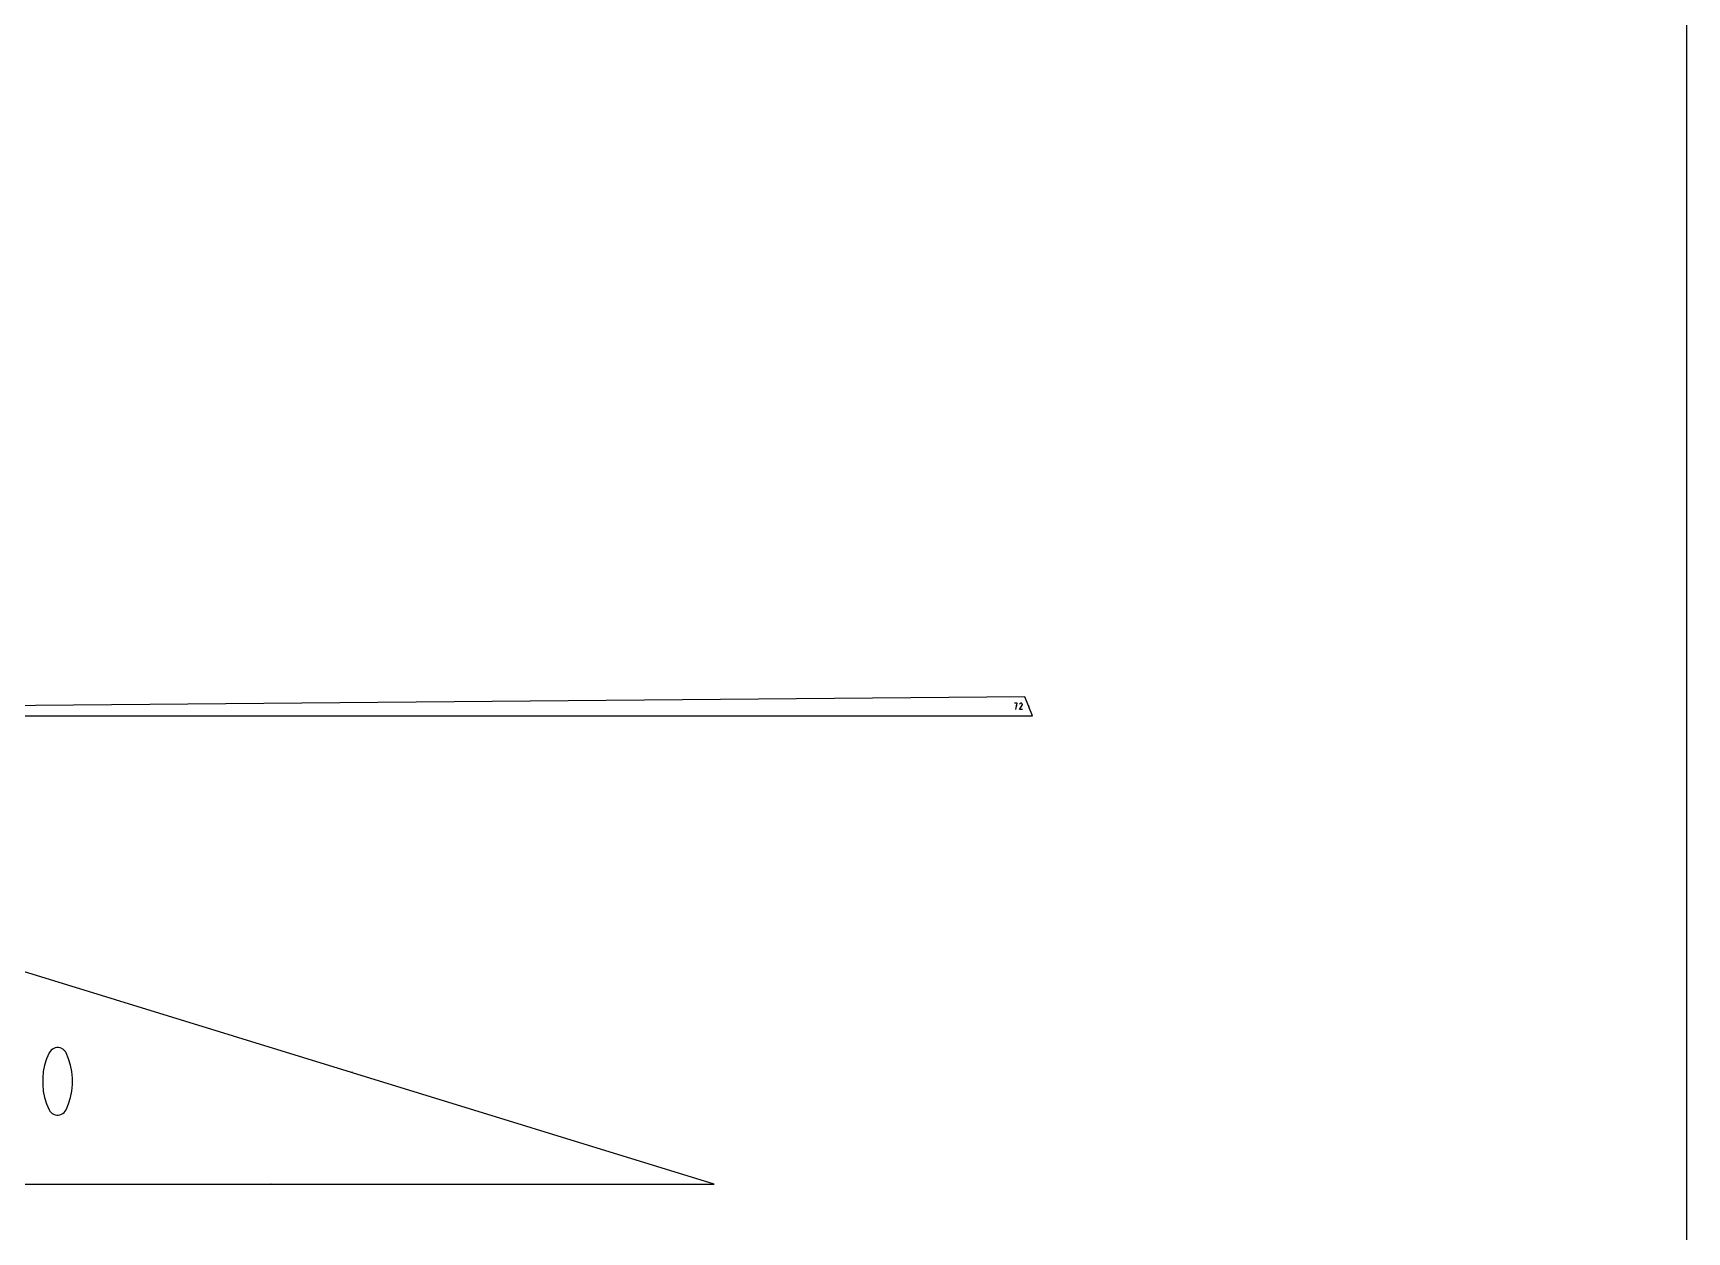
# Model space of a CAD drawing. Extents: x 0 to 200, y 0 to 297.
# Drawn here: x 105.9 to 200, y 80.3 to 148.5 of the extents above; entities that cross this region are included whole.
import ezdxf

# ---------------------------------------------------------------- set-up
doc = ezdxf.new("R2010")
doc.units = 0

msp = doc.modelspace()

# ---------------------------------------------------------------- linework, layer by layer
at = {"layer": 'annotation', "color": 1}
for p, q in [((161.892911, 110.337162), (161.734378, 110.337162)), ((161.813656, 109.980659), (161.892911, 110.337162)), ((161.892911, 110.178406), (161.813656, 110.178406)), ((162.026638, 109.980656), (162.172941, 110.216186)), ((162.037257, 110.297521), (162.026861, 110.277578)), ((162.045507, 110.309219), (162.037257, 110.297521)), ((162.055406, 110.318985), (162.045507, 110.309219)), ((162.066651, 110.326739), (162.055406, 110.318985)), ((162.078942, 110.332404), (162.066651, 110.326739)), ((162.091979, 110.335902), (162.078942, 110.332404)), ((162.105459, 110.337154), (162.091979, 110.335902)), ((162.119083, 110.336081), (162.105459, 110.337154)), ((162.132548, 110.332607), (162.119083, 110.336081)), ((162.145554, 110.326652), (162.132548, 110.332607)), ((162.157187, 110.318391), (162.145554, 110.326652)), ((162.145554, 110.326652), (162.145554, 110.326652)), ((162.166913, 110.308479), (162.157187, 110.318391)), ((162.174646, 110.297218), (162.166913, 110.308479)), ((162.172941, 110.216186), (162.173116, 110.216403)), ((162.172941, 110.216186), (162.172941, 110.216186)), ((162.173116, 110.216403), (162.173284, 110.216621)), ((162.173284, 110.216621), (162.173446, 110.216843)), ((162.173446, 110.216843), (162.173602, 110.21707)), ((162.173602, 110.21707), (162.173755, 110.217305)), ((162.173755, 110.217305), (162.173905, 110.217549)), ((162.173905, 110.217549), (162.174054, 110.217804)), ((162.174054, 110.217804), (162.174202, 110.218072)), ((162.174202, 110.218072), (162.17435, 110.218355)), ((162.17435, 110.218355), (162.180391, 110.231325)), ((162.17435, 110.218355), (162.17435, 110.218355)), ((162.1803, 110.284913), (162.174646, 110.297218)), ((162.183788, 110.271868), (162.1803, 110.284913)), ((162.180391, 110.231325), (162.18392, 110.24477)), ((162.185023, 110.258385), (162.183788, 110.271868)), ((162.18392, 110.24477), (162.185023, 110.258385)), ((162.535619, 110.162943), (162.547818, 110.164887)), ((162.538269, 110.156245), (162.539254, 110.153755)), ((162.539254, 110.153755), (162.539254, 110.153755)), ((162.539254, 110.153755), (162.539471, 110.153324)), ((162.539471, 110.153324), (162.539753, 110.152949)), ((162.539753, 110.152949), (162.540091, 110.152634)), ((162.540091, 110.152634), (162.540475, 110.152384)), ((162.540475, 110.152384), (162.540894, 110.152203)), ((162.540894, 110.152203), (162.541339, 110.152094)), ((162.541339, 110.152094), (162.541801, 110.152063)), ((162.541801, 110.152063), (162.542268, 110.152114)), ((162.542825, 110.162911), (162.541838, 110.165404)), ((162.542268, 110.152114), (162.542732, 110.152251)), ((162.542732, 110.152251), (162.543972, 110.152742)), ((162.543972, 110.152742), (162.544404, 110.15296)), ((162.543972, 110.152742), (162.543972, 110.152742)), ((162.544404, 110.15296), (162.544779, 110.153242)), ((162.544488, 110.158706), (162.549482, 110.160682)), ((162.545474, 110.156216), (162.544488, 110.158706)), ((162.544779, 110.153242), (162.545094, 110.15358)), ((162.545094, 110.15358), (162.545344, 110.153963)), ((162.545344, 110.153963), (162.545524, 110.154382)), ((162.545611, 110.155753), (162.545474, 110.156216)), ((162.545524, 110.154382), (162.545632, 110.154826)), ((162.545662, 110.155287), (162.545611, 110.155753)), ((162.545632, 110.154826), (162.545662, 110.155287)), ((162.547818, 110.164887), (162.545845, 110.169873)), ((162.549482, 110.160682), (162.551452, 110.155702)), ((162.184969, 109.980656), (162.026638, 109.980656)), ((106.804887, 90.447249), (106.657474, 90.100593)), ((106.854528, 90.529801), (106.804887, 90.447249)), ((106.804887, 90.447249), (106.804887, 90.447249)), ((106.916395, 90.600149), (106.854528, 90.529801)), ((106.988438, 90.657614), (106.916395, 90.600149)), ((107.068609, 90.701514), (106.988438, 90.657614)), ((107.154859, 90.731169), (107.068609, 90.701514)), ((107.245141, 90.745897), (107.154859, 90.731169)), ((107.337406, 90.745018), (107.245141, 90.745897)), ((107.429605, 90.727852), (107.337406, 90.745018)), ((107.51969, 90.693717), (107.429605, 90.727852)), ((107.554177, 90.675594), (107.51969, 90.693717)), ((107.51969, 90.693717), (107.51969, 90.693717)), ((107.587269, 90.654779), (107.554177, 90.675594)), ((107.618808, 90.631434), (107.587269, 90.654779)), ((107.648632, 90.605726), (107.618808, 90.631434)), ((107.67658, 90.577818), (107.648632, 90.605726)), ((107.702491, 90.547876), (107.67658, 90.577818)), ((107.726205, 90.516064), (107.702491, 90.547876)), ((107.747562, 90.482548), (107.726205, 90.516064)), ((107.766399, 90.44749), (107.747562, 90.482548)), ((107.914526, 90.10012), (107.766399, 90.44749)), ((107.766399, 90.44749), (107.766399, 90.44749)), ((106.546915, 89.743884), (106.473209, 89.379965)), ((106.657474, 90.100593), (106.546915, 89.743884)), ((108.025621, 89.742874), (107.914526, 90.10012)), ((108.099685, 89.378598), (108.025621, 89.742874)), ((106.473209, 89.379965), (106.436356, 89.011682)), ((106.436356, 89.011682), (106.436356, 88.641878)), ((106.436356, 88.641878), (106.473209, 88.273398)), ((108.136717, 89.010137), (108.099685, 89.378598)), ((108.099685, 88.272032), (108.136717, 88.640333)), ((108.136717, 88.640333), (108.136717, 89.010137)), ((124.03338, 89.308714), (124.03768, 89.322693)), ((124.03768, 89.322693), (124.033616, 89.32054)), ((124.04173, 89.306145), (124.049138, 89.319169)), ((124.049138, 89.319169), (124.042921, 89.321081)), ((124.047223, 89.312944), (124.044115, 89.3139)), ((106.473209, 88.273398), (106.546915, 87.909087)), ((106.546915, 87.909087), (106.657474, 87.551788)), ((106.657474, 87.551788), (106.804887, 87.204345)), ((107.766399, 87.204587), (107.914526, 87.551314)), ((107.914526, 87.551314), (108.025621, 87.908077)), ((108.025621, 87.908077), (108.099685, 88.272032)), ((106.804887, 87.204345), (106.804887, 87.204345)), ((106.804887, 87.204345), (106.823656, 87.169358)), ((106.823656, 87.169358), (106.844854, 87.136008)), ((106.844854, 87.136008), (106.868393, 87.104397)), ((106.868393, 87.104397), (106.894182, 87.074626)), ((106.894182, 87.074626), (106.922133, 87.046796)), ((106.922133, 87.046796), (106.952156, 87.021009)), ((106.952156, 87.021009), (106.984162, 86.997365)), ((106.984162, 86.997365), (107.018062, 86.975966)), ((107.018062, 86.975966), (107.053766, 86.956913)), ((107.053766, 86.956913), (107.053766, 86.956913)), ((107.053766, 86.956913), (107.143142, 86.923502)), ((107.143142, 86.923502), (107.234804, 86.906903)), ((107.234804, 86.906903), (107.326681, 86.906439)), ((107.326681, 86.906439), (107.416699, 86.921433)), ((107.416699, 86.921433), (107.502788, 86.951209)), ((107.502788, 86.951209), (107.582875, 86.995088)), ((107.582875, 86.995088), (107.654887, 87.052396)), ((107.654887, 87.052396), (107.716752, 87.122454)), ((107.716752, 87.122454), (107.766399, 87.204587)), ((107.766399, 87.204587), (107.766399, 87.204587)), ((119.42791, 82.978337), (119.427794, 82.97718)), ((119.427794, 82.97718), (119.427794, 82.976018)), ((119.427794, 82.976018), (119.42791, 82.974861)), ((119.428143, 82.979481), (119.42791, 82.978337)), ((119.42791, 82.974861), (119.428143, 82.973716)), ((119.428492, 82.980602), (119.428143, 82.979481)), ((119.428143, 82.973716), (119.428492, 82.972594)), ((119.428958, 82.981691), (119.428492, 82.980602)), ((119.428492, 82.972594), (119.428958, 82.971502)), ((119.429114, 82.981949), (119.428958, 82.981691)), ((119.428958, 82.981691), (119.428958, 82.981691)), ((119.428958, 82.971502), (119.428958, 82.971502)), ((119.428958, 82.971502), (119.429017, 82.971392)), ((119.429017, 82.971392), (119.429084, 82.971287)), ((119.429084, 82.971287), (119.429158, 82.971187)), ((119.429308, 82.98217), (119.429114, 82.981949)), ((119.429158, 82.971187), (119.42924, 82.971093)), ((119.42924, 82.971093), (119.429328, 82.971005)), ((119.429534, 82.98235), (119.429308, 82.98217)), ((119.429328, 82.971005), (119.429421, 82.970924)), ((119.429421, 82.970924), (119.42952, 82.970851)), ((119.42952, 82.970851), (119.429624, 82.970785)), ((119.429786, 82.982488), (119.429534, 82.98235)), ((119.429624, 82.970785), (119.429733, 82.970728)), ((119.429733, 82.970728), (119.429733, 82.970728)), ((119.429733, 82.970728), (119.430016, 82.970621)), ((119.430056, 82.982581), (119.429786, 82.982488)), ((119.430016, 82.970621), (119.430306, 82.970567)), ((119.430339, 82.982628), (119.430056, 82.982581)), ((119.430306, 82.970567), (119.430595, 82.970565)), ((119.430628, 82.982627), (119.430339, 82.982628)), ((119.430595, 82.970565), (119.430879, 82.970611)), ((119.430916, 82.982575), (119.430628, 82.982627)), ((119.430879, 82.970611), (119.43115, 82.970704)), ((119.431197, 82.98247), (119.430916, 82.982575)), ((119.43115, 82.970704), (119.431402, 82.970842)), ((119.431197, 82.98247), (119.431197, 82.98247)), ((119.431309, 82.98241), (119.431197, 82.98247)), ((119.431415, 82.982343), (119.431309, 82.98241)), ((119.431402, 82.970842), (119.431628, 82.971022)), ((119.431516, 82.982268), (119.431415, 82.982343)), ((119.43161, 82.982187), (119.431516, 82.982268)), ((119.431698, 82.9821), (119.43161, 82.982187)), ((119.431628, 82.971022), (119.431823, 82.971243)), ((119.431779, 82.982006), (119.431698, 82.9821)), ((119.431853, 82.981907), (119.431779, 82.982006)), ((119.431823, 82.971243), (119.431979, 82.971503)), ((119.43192, 82.981802), (119.431853, 82.981907)), ((119.431979, 82.981692), (119.43192, 82.981802)), ((119.432442, 82.980601), (119.431979, 82.981692)), ((119.431979, 82.981692), (119.431979, 82.981692)), ((119.431979, 82.971503), (119.432442, 82.972592)), ((119.431979, 82.971503), (119.431979, 82.971503)), ((119.432789, 82.979478), (119.432442, 82.980601)), ((119.432442, 82.972592), (119.432789, 82.973713)), ((119.433021, 82.978333), (119.432789, 82.979478)), ((119.432789, 82.973713), (119.433021, 82.974856)), ((119.433137, 82.977175), (119.433021, 82.978333)), ((119.433021, 82.974856), (119.433137, 82.976013)), ((119.433137, 82.976013), (119.433137, 82.977175)), ((119.437712, 82.980432), (119.437669, 82.97995)), ((119.437669, 82.97995), (119.437669, 82.978613)), ((119.437669, 82.978613), (119.437669, 82.978613)), ((119.437669, 82.978613), (119.437712, 82.978131)), ((119.437712, 82.973723), (119.437669, 82.97324)), ((119.437669, 82.97324), (119.437669, 82.97324)), ((119.437669, 82.97324), (119.437712, 82.97276)), ((119.437837, 82.980886), (119.437712, 82.980432)), ((119.437712, 82.978131), (119.437837, 82.977676)), ((119.437837, 82.974177), (119.437712, 82.973723)), ((119.437712, 82.97276), (119.437837, 82.972307)), ((119.438036, 82.981304), (119.437837, 82.980886)), ((119.437837, 82.977676), (119.438035, 82.977258)), ((119.438036, 82.974596), (119.437837, 82.974177)), ((119.437837, 82.972307), (119.438035, 82.97189)), ((119.438035, 82.977258), (119.4383, 82.976883)), ((119.438035, 82.97189), (119.4383, 82.971516)), ((119.438301, 82.981678), (119.438036, 82.981304)), ((119.438301, 82.974971), (119.438036, 82.974596)), ((119.4383, 82.976883), (119.438624, 82.976559)), ((119.4383, 82.971516), (119.438624, 82.971192)), ((119.438624, 82.982), (119.438301, 82.981678)), ((119.438624, 82.975295), (119.438301, 82.974971)), ((119.438999, 82.982264), (119.438624, 82.982)), ((119.438624, 82.976559), (119.438998, 82.976294)), ((119.438999, 82.97556), (119.438624, 82.975295)), ((119.438624, 82.971192), (119.438998, 82.970928)), ((119.438998, 82.976294), (119.439416, 82.976095)), ((119.438998, 82.970928), (119.439416, 82.970729)), ((119.439417, 82.982462), (119.438999, 82.982264)), ((119.439417, 82.975759), (119.438999, 82.97556)), ((119.439416, 82.976095), (119.43987, 82.97597)), ((119.439416, 82.970729), (119.43987, 82.970604)), ((119.43987, 82.982586), (119.439417, 82.982462)), ((119.43987, 82.975884), (119.439417, 82.975759)), ((119.440352, 82.982629), (119.43987, 82.982586)), ((119.43987, 82.97597), (119.440352, 82.975927)), ((119.440352, 82.975927), (119.43987, 82.975884)), ((119.43987, 82.970604), (119.440352, 82.970561)), ((119.440833, 82.982586), (119.440352, 82.982629)), ((119.440352, 82.982629), (119.440352, 82.982629)), ((119.440352, 82.975927), (119.440834, 82.975971)), ((119.440352, 82.975927), (119.440352, 82.975927)), ((119.440833, 82.975884), (119.440352, 82.975927)), ((119.440352, 82.975927), (119.440352, 82.975927)), ((119.440352, 82.970561), (119.440834, 82.970604)), ((119.440352, 82.970561), (119.440352, 82.970561)), ((119.441287, 82.982462), (119.440833, 82.982586)), ((119.441287, 82.975759), (119.440833, 82.975884)), ((119.440834, 82.975971), (119.441287, 82.976095)), ((119.440834, 82.970604), (119.441287, 82.970729)), ((119.441705, 82.982264), (119.441287, 82.982462)), ((119.441287, 82.976095), (119.441705, 82.976294)), ((119.441705, 82.97556), (119.441287, 82.975759)), ((119.441287, 82.970729), (119.441705, 82.970928)), ((119.442079, 82.982), (119.441705, 82.982264)), ((119.441705, 82.976294), (119.44208, 82.976559)), ((119.442079, 82.975295), (119.441705, 82.97556)), ((119.441705, 82.970928), (119.44208, 82.971192)), ((119.442403, 82.981678), (119.442079, 82.982)), ((119.442403, 82.974971), (119.442079, 82.975295)), ((119.44208, 82.976559), (119.442403, 82.976883)), ((119.44208, 82.971192), (119.442403, 82.971516)), ((119.442668, 82.981304), (119.442403, 82.981678)), ((119.442403, 82.976883), (119.442668, 82.977258)), ((119.442668, 82.974596), (119.442403, 82.974971)), ((119.442403, 82.971516), (119.442668, 82.97189)), ((119.442867, 82.980886), (119.442668, 82.981304)), ((119.442668, 82.977258), (119.442867, 82.977677)), ((119.442867, 82.974177), (119.442668, 82.974596)), ((119.442668, 82.97189), (119.442867, 82.972307)), ((119.442992, 82.980432), (119.442867, 82.980886)), ((119.442867, 82.977677), (119.442992, 82.978131)), ((119.442992, 82.973723), (119.442867, 82.974177)), ((119.442867, 82.972307), (119.442992, 82.97276)), ((119.443035, 82.97995), (119.442992, 82.980432)), ((119.442992, 82.978131), (119.443035, 82.978613)), ((119.443035, 82.97324), (119.442992, 82.973723)), ((119.442992, 82.97276), (119.443035, 82.97324)), ((119.443035, 82.97995), (119.443035, 82.97995)), ((119.443035, 82.978613), (119.443035, 82.97995)), ((119.443035, 82.97324), (119.443035, 82.97324))]:
    msp.add_line(p, q, dxfattribs=at)
at = {"layer": 'boundary', "color": 5}
for p, q in [((162.327539, 110.705226), (101.505323, 110.160795)), ((162.533698, 110.184186), (162.327539, 110.705226)), ((162.566661, 110.169913), (162.533698, 110.184186)), ((162.552388, 110.136949), (162.566661, 110.169913)), ((162.758546, 109.615909), (162.552388, 110.136949)), ((101.720827, 109.615909), (162.758546, 109.615909)), ((124.015429, 89.321886), (103.434676, 95.65225)), ((124.047174, 89.338696), (124.015429, 89.321886)), ((124.063984, 89.306951), (124.047174, 89.338696)), ((144.644738, 82.976588), (124.063984, 89.306951)), ((94.226089, 82.976588), (119.410013, 82.976588)), ((119.410013, 82.976588), (119.435413, 82.951188)), ((119.435413, 82.951188), (119.460813, 82.976588)), ((119.460813, 82.976588), (144.644738, 82.976588))]:
    msp.add_line(p, q, dxfattribs=at)
at = {"layer": 'frame', "color": 5}
msp.add_line((200, 0), (200, 296.926), dxfattribs=at)

doc.saveas('drawing.dxf')
